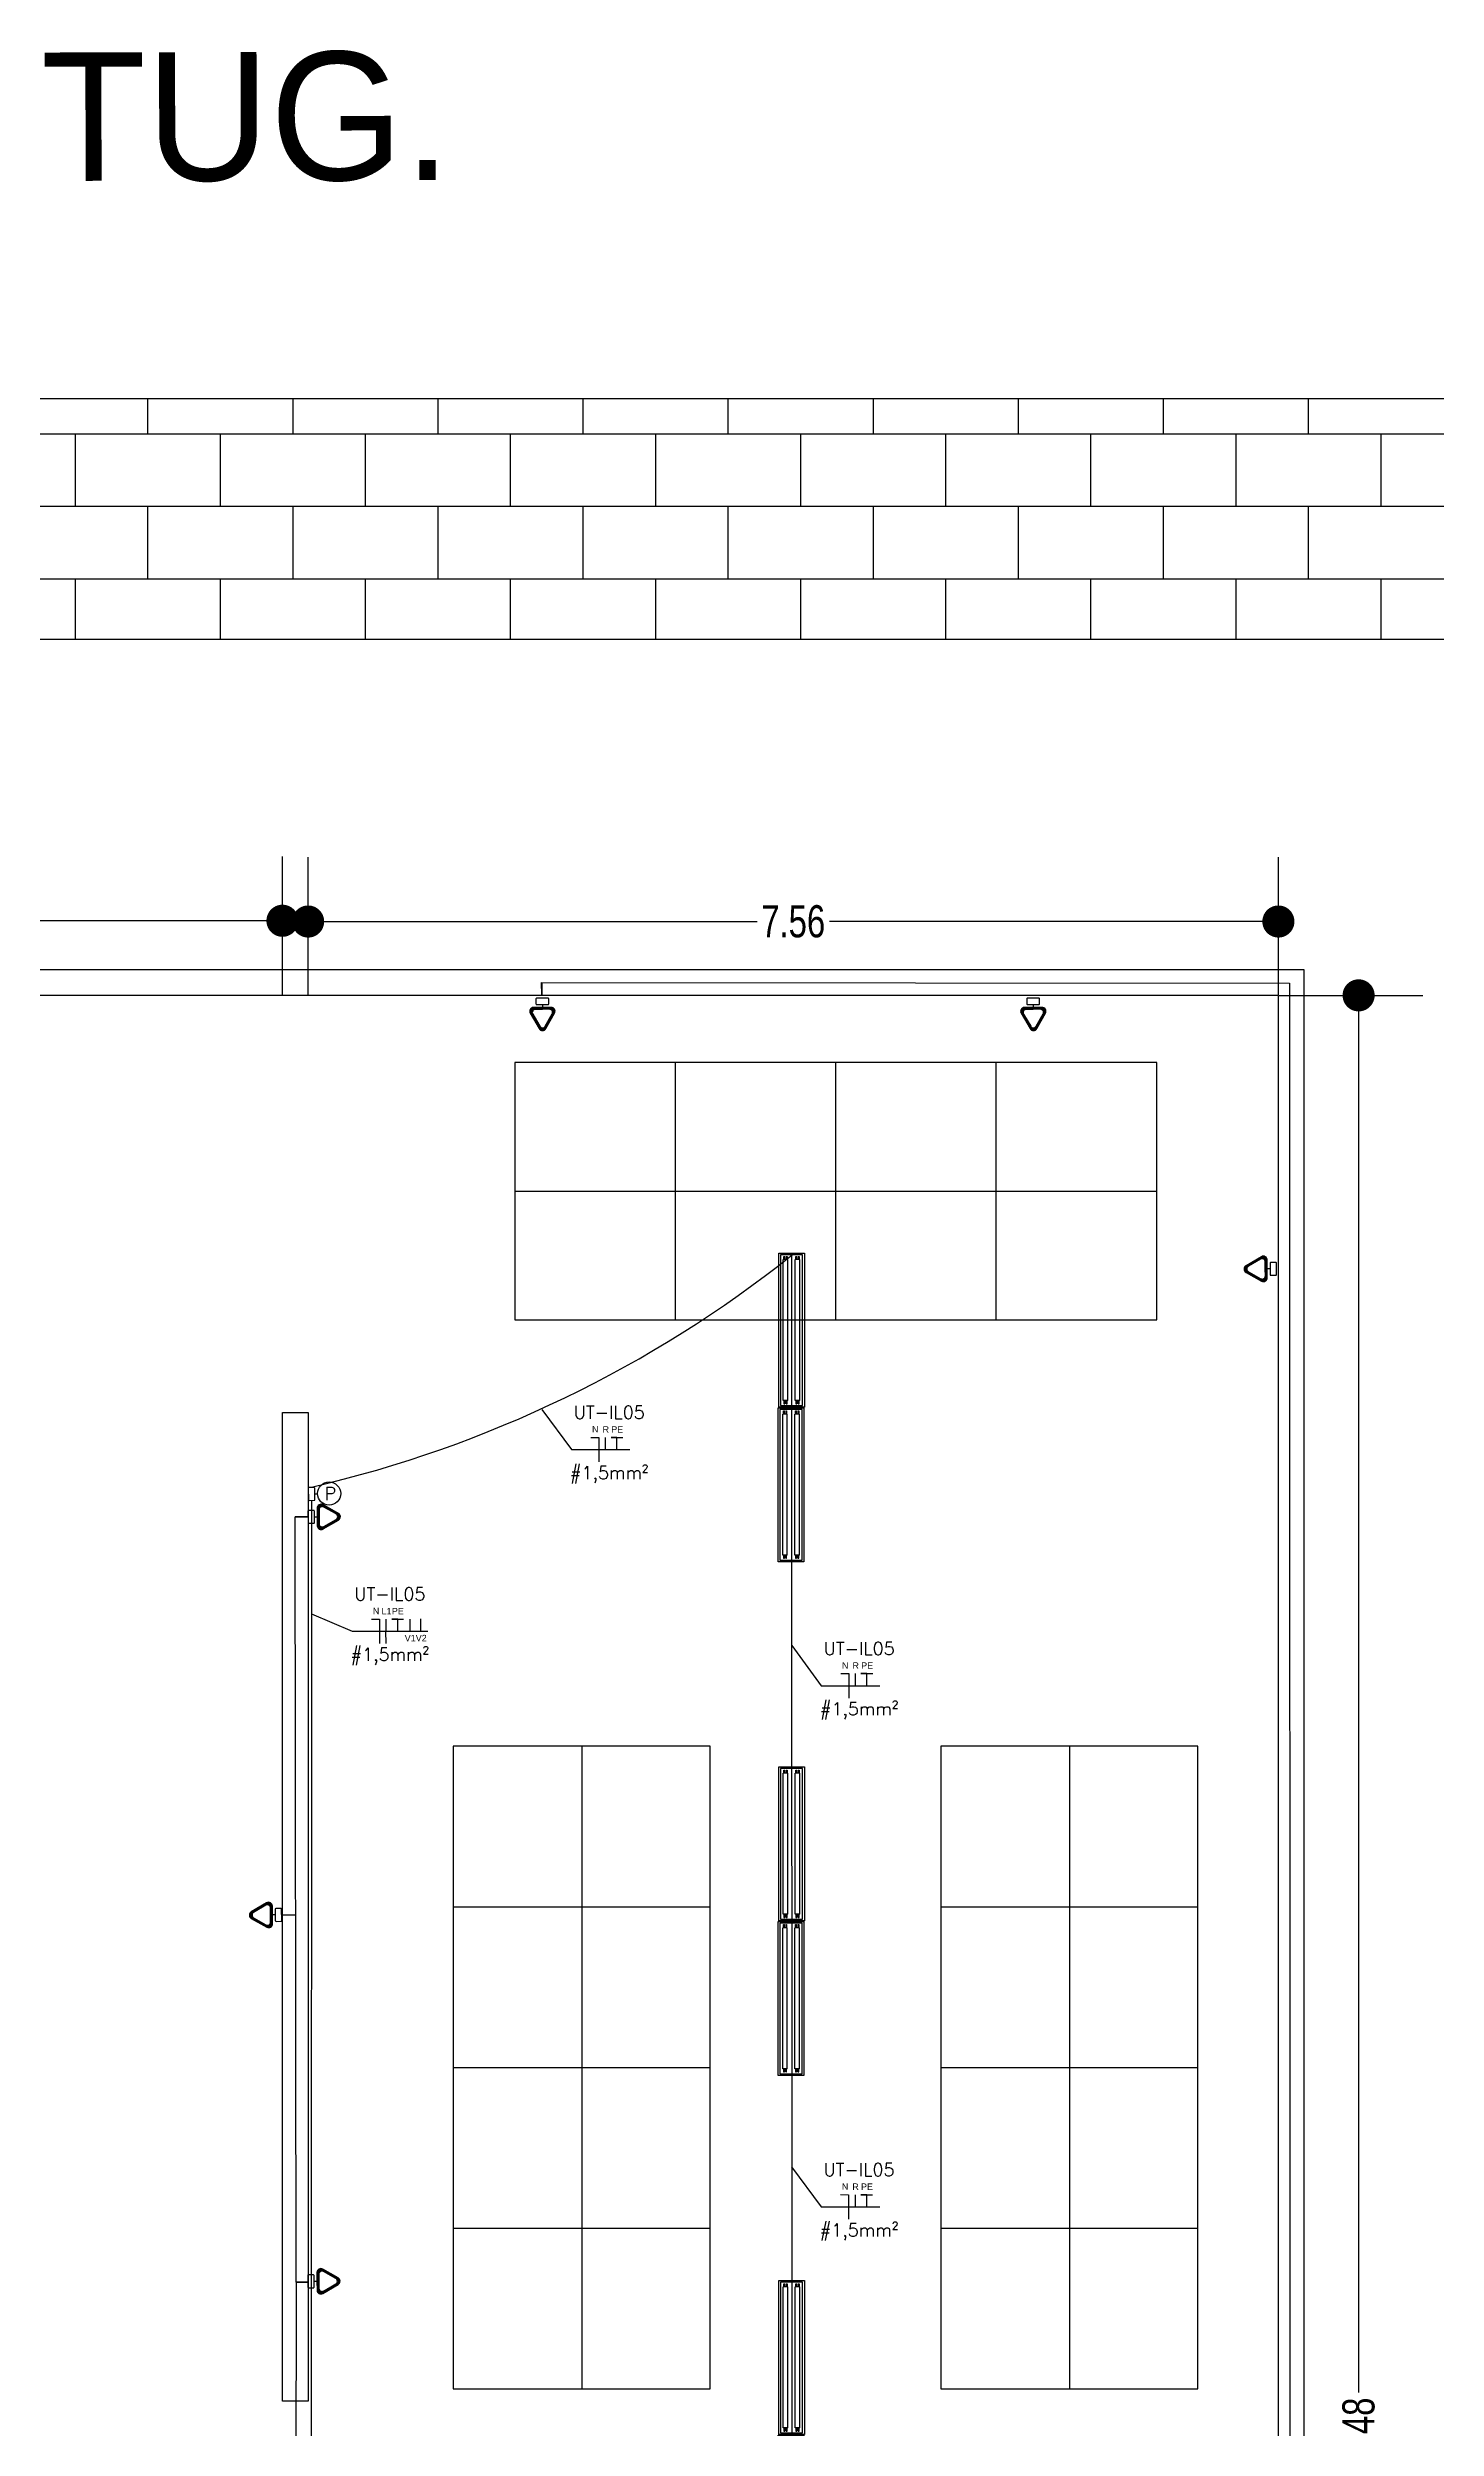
# Model space of a CAD drawing. Header units: metres. Extents: x 2442 to 5008, y 1070 to 2228.
# Drawn here: x 2510.18 to 2521, y 1110.81 to 1129.35 of the extents above; entities that cross this region are included whole.
import ezdxf
from ezdxf.enums import TextEntityAlignment as Align

# ---------------------------------------------------------------- set-up
doc = ezdxf.new("R2010")
doc.units = ezdxf.units.M
doc.linetypes.add('HIDDEN2', pattern=[0.1875, 0.125, -0.0625])
doc.layers.get('Defpoints').update_dxf_attribs({"color": 130})
for name, color, linetype in [('003', 1, 'Continuous'), ('ARQ_ELÉTRODUTOS', 2, 'Continuous'), ('ARQ_MOVEIS', 8, 'Continuous'), ('ARQ_PAREDES', 6, 'Continuous'), ('ARQ_TOMADAS', 30, 'Continuous'), ('FIACAO', 7, 'Continuous'), ('INDICACAO_BIT_FIACAO', 10, 'Continuous'), ('INDICACAO_CIRCUITO_FIA', 7, 'Continuous'), ('INTERRUPTORES RESIDENCIAL', 150, 'Continuous'), ('LINHA_DE_CHAMADA', 7, 'Continuous'), ('LUMINÁRIAS RESIDENCIAL', 150, 'Continuous'), ('muro', 50, 'Continuous'), ('QGBT', 7, 'Continuous'), ('TOMADAS 220V RESIDENCIAL', 130, 'Continuous')]:
    doc.layers.add(name, color=color, linetype=linetype)
doc.styles.add('ARIAL', font='arial.ttf')
doc.styles.add('LOGO 02', font='')
doc.styles.add('Luciene 01', font='swisscl.ttf')
doc.styles.add('ROMANS', font='ROMANS.SHX')
doc.styles.get('LOGO 02').set_extended_font_data('Bella Donna')
doc.dimstyles.new('LP 50', dxfattribs={"dimscale": 0.5, "dimtxt": 0.5, "dimasz": 0.5, "dimexe": 1, "dimexo": 0.01, "dimgap": 0.05, "dimtad": 0, "dimzin": 0, "dimdsep": 46, "dimtxsty": 'Luciene 01', "dimblk": 'DOT', "dimcen": 1, "dimclrd": 256, "dimclre": 256, "dimclrt": 256, "dimadec": 0, "dimazin": 0, "dimtfac": 1, "dimtofl": 0, "dimtmove": 0, "dimatfit": 3, "dimldrblk": 'DOT', "dimfxl": 1, "dimtolj": 1, "dimtzin": 0, "dimlwd": -1, "dimarcsym": 1})

# ---------------------------------------------------------------- blocks, each defined once
blk = doc.blocks.new('001')
at = {"layer": 'ARQ_MOVEIS'}
blk.add_lwpolyline([(2536.731, 1171.701), (2538.734, 1171.701), (2538.734, 1176.705), (2536.731, 1176.705)], close=True, dxfattribs=at)
for points in [[(2537.733, 1176.705), (2537.733, 1171.701)], [(2536.731, 1175.453), (2538.734, 1175.453)], [(2536.731, 1174.203), (2538.734, 1174.203)], [(2536.731, 1172.953), (2538.734, 1172.953)]]:
    blk.add_lwpolyline(points, dxfattribs=at)
blk = doc.blocks.new('_Dot')
at = {"color": 0, "linetype": 'ByBlock', "lineweight": -2}
blk.add_line((-0.5, 0), (-1, 0), dxfattribs=at)
at = {"color": 0, "linetype": 'ByBlock', "const_width": 0.5}
blk.add_lwpolyline([(-0.25, 0, 1), (0.25, 0, 1)], format="xyb", close=True, dxfattribs=at)
blk = doc.blocks.new('*D318')
at = {"lineweight": -2, "transparency": 16777216}
for p, q in [((2519.774, 1121.971), (2520.894, 1121.971)), ((2519.774, 1099.492), (2520.894, 1099.492))]:
    blk.add_line(p, q, dxfattribs=at)
at = {"transparency": 16777216}
for p, q in [((2520.394, 1121.721), (2520.394, 1111.092)), ((2520.394, 1099.742), (2520.394, 1110.371))]:
    blk.add_line(p, q, dxfattribs=at)
at = {"layer": 'Defpoints', "color": 0, "transparency": 16777216}
for p in [(2519.769, 1121.971), (2519.769, 1099.492), (2520.394, 1099.492)]:
    blk.add_point(p, dxfattribs=at)
at = {"transparency": 16777216, "xscale": 0.25, "yscale": 0.25, "zscale": 0.25}
for p, rotation in [((2520.394, 1121.971), 90), ((2520.394, 1099.492), 270)]:
    blk.add_blockref('_Dot', p, dxfattribs=dict(at, rotation=rotation))
at = {"transparency": 16777216, "insert": (2520.394, 1110.731), "char_height": 0.25, "attachment_point": 5, "rotation": 90, "style": 'Luciene 01'}
blk.add_mtext('\\A1;22.48', dxfattribs=at)
blk = doc.blocks.new('*D319')
at = {"lineweight": -2, "transparency": 16777216}
for p, q in [((2472.774, 1121.976), (2472.774, 1123.052)), ((2512.01, 1121.976), (2512.01, 1123.052))]:
    blk.add_line(p, q, dxfattribs=at)
at = {"transparency": 16777216}
for p, q in [((2473.024, 1122.552), (2492.03, 1122.552)), ((2511.76, 1122.552), (2492.754, 1122.552))]:
    blk.add_line(p, q, dxfattribs=at)
at = {"layer": 'Defpoints', "color": 0, "transparency": 16777216}
for p in [(2512.01, 1122.552), (2472.774, 1121.971), (2512.01, 1121.971)]:
    blk.add_point(p, dxfattribs=at)
at = {"transparency": 16777216, "xscale": 0.25, "yscale": 0.25, "zscale": 0.25, "rotation": 180}
blk.add_blockref('_Dot', (2472.774, 1122.552), dxfattribs=at)
at = {"transparency": 16777216, "xscale": 0.25, "yscale": 0.25, "zscale": 0.25}
blk.add_blockref('_Dot', (2512.01, 1122.552), dxfattribs=at)
at = {"transparency": 16777216, "insert": (2492.392, 1122.552), "char_height": 0.25, "attachment_point": 5, "style": 'Luciene 01'}
blk.add_mtext('\\A1;39.24', dxfattribs=at)
blk = doc.blocks.new('*D320')
at = {"lineweight": -2, "transparency": 16777216}
for p, q in [((2512.21, 1121.976), (2512.21, 1123.046)), ((2519.769, 1121.976), (2519.769, 1123.046))]:
    blk.add_line(p, q, dxfattribs=at)
at = {"transparency": 16777216}
for p, q in [((2512.46, 1122.546), (2515.707, 1122.546)), ((2519.519, 1122.546), (2516.271, 1122.546))]:
    blk.add_line(p, q, dxfattribs=at)
at = {"layer": 'Defpoints', "color": 0, "transparency": 16777216}
for p in [(2519.769, 1122.546), (2512.21, 1121.971), (2519.769, 1121.971)]:
    blk.add_point(p, dxfattribs=at)
at = {"transparency": 16777216, "xscale": 0.25, "yscale": 0.25, "zscale": 0.25, "rotation": 180}
blk.add_blockref('_Dot', (2512.21, 1122.546), dxfattribs=at)
at = {"transparency": 16777216, "xscale": 0.25, "yscale": 0.25, "zscale": 0.25}
blk.add_blockref('_Dot', (2519.769, 1122.546), dxfattribs=at)
at = {"transparency": 16777216, "insert": (2515.989, 1122.546), "char_height": 0.25, "attachment_point": 5, "style": 'Luciene 01'}
blk.add_mtext('\\A1;7.56', dxfattribs=at)
blk = doc.blocks.new('*U362', base_point=(827.839, 596.659))
at = {"ltscale": 0.035}
for p, q in [((827.252, 596.745), (827.252, 596.572)), ((828.426, 596.745), (827.252, 596.745)), ((827.264, 596.718), (827.289, 596.718)), ((827.264, 596.711), (827.264, 596.718)), ((827.264, 596.711), (827.289, 596.711)), ((827.264, 596.693), (827.264, 596.7)), ((827.289, 596.7), (827.264, 596.7)), ((827.289, 596.693), (827.264, 596.693)), ((827.264, 596.624), (827.289, 596.624)), ((827.264, 596.618), (827.264, 596.624)), ((827.264, 596.618), (827.289, 596.618)), ((827.264, 596.599), (827.264, 596.606)), ((827.289, 596.606), (827.264, 596.606)), ((828.387, 596.723), (827.289, 596.723)), ((827.289, 596.723), (827.289, 596.688)), ((828.387, 596.688), (827.289, 596.688)), ((828.387, 596.629), (827.289, 596.629)), ((827.289, 596.629), (827.289, 596.594)), ((828.387, 596.723), (828.387, 596.688)), ((828.412, 596.718), (828.387, 596.718)), ((828.412, 596.711), (828.387, 596.711)), ((828.387, 596.7), (828.412, 596.7)), ((828.387, 596.693), (828.412, 596.693)), ((828.387, 596.629), (828.387, 596.594)), ((828.412, 596.624), (828.387, 596.624)), ((828.412, 596.618), (828.387, 596.618)), ((828.387, 596.606), (828.412, 596.606)), ((828.412, 596.711), (828.412, 596.718)), ((828.412, 596.693), (828.412, 596.7)), ((828.412, 596.618), (828.412, 596.624)), ((828.412, 596.599), (828.412, 596.606)), ((828.426, 596.572), (828.426, 596.745)), ((827.252, 596.572), (828.426, 596.572)), ((827.289, 596.599), (827.264, 596.599)), ((828.387, 596.594), (827.289, 596.594)), ((828.387, 596.599), (828.412, 596.599))]:
    blk.add_line(p, q, dxfattribs=at)
blk.add_lwpolyline([(827.239, 596.759), (828.439, 596.759), (828.439, 596.559), (827.239, 596.559)], close=True)
blk = doc.blocks.new('*U363')
at = {"layer": 'LUMINÁRIAS RESIDENCIAL', "ltscale": 50}
blk.add_blockref('*U362', (0, 0), dxfattribs=at)
blk = doc.blocks.new('*U364')
at = {"color": 0, "linetype": 'ByBlock', "lineweight": -2, "transparency": 16777216}
for p in [(0, 0), (4, 0), (8, 0), (12, 0), (16, 0)]:
    blk.add_blockref('*U363', p, dxfattribs=at)
blk = doc.blocks.new('*U365', base_point=(827.839, 596.659))
at = {"ltscale": 0.035}
for p, q in [((827.252, 596.745), (827.252, 596.572)), ((828.426, 596.745), (827.252, 596.745)), ((827.264, 596.718), (827.289, 596.718)), ((827.264, 596.711), (827.264, 596.718)), ((827.264, 596.711), (827.289, 596.711)), ((827.264, 596.693), (827.264, 596.7)), ((827.289, 596.7), (827.264, 596.7)), ((827.289, 596.693), (827.264, 596.693)), ((827.264, 596.624), (827.289, 596.624)), ((827.264, 596.618), (827.264, 596.624)), ((827.264, 596.618), (827.289, 596.618)), ((827.264, 596.599), (827.264, 596.606)), ((827.289, 596.606), (827.264, 596.606)), ((828.387, 596.723), (827.289, 596.723)), ((827.289, 596.723), (827.289, 596.688)), ((828.387, 596.688), (827.289, 596.688)), ((828.387, 596.629), (827.289, 596.629)), ((827.289, 596.629), (827.289, 596.594)), ((828.387, 596.723), (828.387, 596.688)), ((828.412, 596.718), (828.387, 596.718)), ((828.412, 596.711), (828.387, 596.711)), ((828.387, 596.7), (828.412, 596.7)), ((828.387, 596.693), (828.412, 596.693)), ((828.387, 596.629), (828.387, 596.594)), ((828.412, 596.624), (828.387, 596.624)), ((828.412, 596.618), (828.387, 596.618)), ((828.387, 596.606), (828.412, 596.606)), ((828.412, 596.711), (828.412, 596.718)), ((828.412, 596.693), (828.412, 596.7)), ((828.412, 596.618), (828.412, 596.624)), ((828.412, 596.599), (828.412, 596.606)), ((828.426, 596.572), (828.426, 596.745)), ((827.252, 596.572), (828.426, 596.572)), ((827.289, 596.599), (827.264, 596.599)), ((828.387, 596.594), (827.289, 596.594)), ((828.387, 596.599), (828.412, 596.599))]:
    blk.add_line(p, q, dxfattribs=at)
blk.add_lwpolyline([(827.239, 596.759), (828.439, 596.759), (828.439, 596.559), (827.239, 596.559)], close=True)
blk = doc.blocks.new('*U366')
at = {"layer": 'LUMINÁRIAS RESIDENCIAL', "ltscale": 50}
blk.add_blockref('*U365', (0, 0), dxfattribs=at)
blk = doc.blocks.new('*U367')
at = {"color": 0, "linetype": 'ByBlock', "lineweight": -2, "transparency": 16777216}
for p in [(0, 0), (4, 0), (8, 0), (12, 0), (16, 0)]:
    blk.add_blockref('*U366', p, dxfattribs=at)
blk = doc.blocks.new('*U412', base_point=(1430, 202.333))
blk.add_line((1430, 202.333), (1430, 202.355))
blk.add_lwpolyline([(1429.956, 202.283), (1430.044, 202.283, 0.414214), (1430.05, 202.289), (1430.05, 202.327, 0.414214), (1430.044, 202.333), (1429.956, 202.333, 0.414214), (1429.95, 202.327), (1429.95, 202.289, 0.414214)], format="xyb", close=True)
blk.add_circle((1430, 202.445), 0.09)
blk = doc.blocks.new('A$C1135d751')
at = {"layer": 'INTERRUPTORES RESIDENCIAL'}
blk.add_blockref('*U412', (1.607, 0.067), dxfattribs=at)
blk = doc.blocks.new('A$C17c91457')
at = {"layer": 'QGBT', "rotation": 180}
blk.add_blockref('A$C1135d751', (4.707, -9.124), dxfattribs=at)
blk = doc.blocks.new('*U864', base_point=(1431.422, 204.482))
h = blk.add_hatch(color=256)
h.dxf.hatch_style = 1
h.paths.add_polyline_path([(1431.396, 204.669), (1431.327, 204.549, 0.575867), (1431.354, 204.504), (1431.422, 204.504), (1431.491, 204.504, 0.575867), (1431.517, 204.549), (1431.448, 204.669, 0.580323)])
h.paths.add_polyline_path([(1431.443, 204.651), (1431.498, 204.555, -0.575867), (1431.477, 204.519), (1431.422, 204.519), (1431.367, 204.519, -0.575867), (1431.346, 204.555), (1431.401, 204.651, -0.580323)], flags=16)
for p, q in [((1431.396, 204.669), (1431.327, 204.549)), ((1431.401, 204.651), (1431.346, 204.555)), ((1431.354, 204.504), (1431.422, 204.504)), ((1431.367, 204.519), (1431.422, 204.519)), ((1431.422, 204.519), (1431.477, 204.519)), ((1431.422, 204.504), (1431.491, 204.504)), ((1431.422, 204.482), (1431.422, 204.504)), ((1431.498, 204.555), (1431.443, 204.651)), ((1431.517, 204.549), (1431.448, 204.669))]:
    blk.add_line(p, q)
blk.add_lwpolyline([(1431.378, 204.432), (1431.466, 204.432, 0.414214), (1431.472, 204.438), (1431.472, 204.476, 0.414214), (1431.466, 204.482), (1431.378, 204.482, 0.414214), (1431.372, 204.476), (1431.372, 204.438, 0.414214)], format="xyb", close=True)
for centre, radius, start, end in [((1431.422, 204.654), 0.0301, 29.7449, 150.2551), ((1431.354, 204.534), 0.0301, 150.2551, 270), ((1431.367, 204.543), 0.0241, 150.2551, 270), ((1431.422, 204.639), 0.0241, 29.7449, 150.2551), ((1431.477, 204.543), 0.0241, 270, 29.7449), ((1431.491, 204.534), 0.0301, 270, 29.7449)]:
    blk.add_arc(centre, radius, start, end)
blk = doc.blocks.new('*U991', base_point=(1431.422, 204.482))
h = blk.add_hatch(color=256)
h.dxf.hatch_style = 1
h.paths.add_polyline_path([(1431.396, 204.669), (1431.327, 204.549, 0.575867), (1431.354, 204.504), (1431.422, 204.504), (1431.491, 204.504, 0.575867), (1431.517, 204.549), (1431.448, 204.669, 0.580323)])
h.paths.add_polyline_path([(1431.443, 204.651), (1431.498, 204.555, -0.575867), (1431.477, 204.519), (1431.422, 204.519), (1431.367, 204.519, -0.575867), (1431.346, 204.555), (1431.401, 204.651, -0.580323)], flags=16)
for p, q in [((1431.396, 204.669), (1431.327, 204.549)), ((1431.401, 204.651), (1431.346, 204.555)), ((1431.354, 204.504), (1431.422, 204.504)), ((1431.367, 204.519), (1431.422, 204.519)), ((1431.422, 204.519), (1431.477, 204.519)), ((1431.422, 204.504), (1431.491, 204.504)), ((1431.422, 204.482), (1431.422, 204.504)), ((1431.498, 204.555), (1431.443, 204.651)), ((1431.517, 204.549), (1431.448, 204.669))]:
    blk.add_line(p, q)
blk.add_lwpolyline([(1431.378, 204.432), (1431.466, 204.432, 0.414214), (1431.472, 204.438), (1431.472, 204.476, 0.414214), (1431.466, 204.482), (1431.378, 204.482, 0.414214), (1431.372, 204.476), (1431.372, 204.438, 0.414214)], format="xyb", close=True)
for centre, radius, start, end in [((1431.422, 204.654), 0.0301, 29.7449, 150.2551), ((1431.354, 204.534), 0.0301, 150.2551, 270), ((1431.367, 204.543), 0.0241, 150.2551, 270), ((1431.422, 204.639), 0.0241, 29.7449, 150.2551), ((1431.477, 204.543), 0.0241, 270, 29.7449), ((1431.491, 204.534), 0.0301, 270, 29.7449)]:
    blk.add_arc(centre, radius, start, end)
blk = doc.blocks.new('*U993', base_point=(1431.422, 204.482))
h = blk.add_hatch(color=256)
h.dxf.hatch_style = 1
h.paths.add_polyline_path([(1431.396, 204.669), (1431.327, 204.549, 0.575867), (1431.354, 204.504), (1431.422, 204.504), (1431.491, 204.504, 0.575867), (1431.517, 204.549), (1431.448, 204.669, 0.580323)])
h.paths.add_polyline_path([(1431.443, 204.651), (1431.498, 204.555, -0.575867), (1431.477, 204.519), (1431.422, 204.519), (1431.367, 204.519, -0.575867), (1431.346, 204.555), (1431.401, 204.651, -0.580323)], flags=16)
for p, q in [((1431.396, 204.669), (1431.327, 204.549)), ((1431.401, 204.651), (1431.346, 204.555)), ((1431.354, 204.504), (1431.422, 204.504)), ((1431.367, 204.519), (1431.422, 204.519)), ((1431.422, 204.519), (1431.477, 204.519)), ((1431.422, 204.504), (1431.491, 204.504)), ((1431.422, 204.482), (1431.422, 204.504)), ((1431.498, 204.555), (1431.443, 204.651)), ((1431.517, 204.549), (1431.448, 204.669))]:
    blk.add_line(p, q)
blk.add_lwpolyline([(1431.378, 204.432), (1431.466, 204.432, 0.414214), (1431.472, 204.438), (1431.472, 204.476, 0.414214), (1431.466, 204.482), (1431.378, 204.482, 0.414214), (1431.372, 204.476), (1431.372, 204.438, 0.414214)], format="xyb", close=True)
for centre, radius, start, end in [((1431.422, 204.654), 0.0301, 29.7449, 150.2551), ((1431.354, 204.534), 0.0301, 150.2551, 270), ((1431.367, 204.543), 0.0241, 150.2551, 270), ((1431.422, 204.639), 0.0241, 29.7449, 150.2551), ((1431.477, 204.543), 0.0241, 270, 29.7449), ((1431.491, 204.534), 0.0301, 270, 29.7449)]:
    blk.add_arc(centre, radius, start, end)
blk = doc.blocks.new('*U995', base_point=(1431.422, 204.482))
h = blk.add_hatch(color=256)
h.dxf.hatch_style = 1
h.paths.add_polyline_path([(1431.396, 204.669), (1431.327, 204.549, 0.575867), (1431.354, 204.504), (1431.422, 204.504), (1431.491, 204.504, 0.575867), (1431.517, 204.549), (1431.448, 204.669, 0.580323)])
h.paths.add_polyline_path([(1431.443, 204.651), (1431.498, 204.555, -0.575867), (1431.477, 204.519), (1431.422, 204.519), (1431.367, 204.519, -0.575867), (1431.346, 204.555), (1431.401, 204.651, -0.580323)], flags=16)
for p, q in [((1431.396, 204.669), (1431.327, 204.549)), ((1431.401, 204.651), (1431.346, 204.555)), ((1431.354, 204.504), (1431.422, 204.504)), ((1431.367, 204.519), (1431.422, 204.519)), ((1431.422, 204.519), (1431.477, 204.519)), ((1431.422, 204.504), (1431.491, 204.504)), ((1431.422, 204.482), (1431.422, 204.504)), ((1431.498, 204.555), (1431.443, 204.651)), ((1431.517, 204.549), (1431.448, 204.669))]:
    blk.add_line(p, q)
blk.add_lwpolyline([(1431.378, 204.432), (1431.466, 204.432, 0.414214), (1431.472, 204.438), (1431.472, 204.476, 0.414214), (1431.466, 204.482), (1431.378, 204.482, 0.414214), (1431.372, 204.476), (1431.372, 204.438, 0.414214)], format="xyb", close=True)
for centre, radius, start, end in [((1431.422, 204.654), 0.0301, 29.7449, 150.2551), ((1431.354, 204.534), 0.0301, 150.2551, 270), ((1431.367, 204.543), 0.0241, 150.2551, 270), ((1431.422, 204.639), 0.0241, 29.7449, 150.2551), ((1431.477, 204.543), 0.0241, 270, 29.7449), ((1431.491, 204.534), 0.0301, 270, 29.7449)]:
    blk.add_arc(centre, radius, start, end)
blk = doc.blocks.new('*U1003', base_point=(1431.422, 204.482))
h = blk.add_hatch(color=256)
h.dxf.hatch_style = 1
h.paths.add_polyline_path([(1431.396, 204.669), (1431.327, 204.549, 0.575867), (1431.354, 204.504), (1431.422, 204.504), (1431.491, 204.504, 0.575867), (1431.517, 204.549), (1431.448, 204.669, 0.580323)])
h.paths.add_polyline_path([(1431.443, 204.651), (1431.498, 204.555, -0.575867), (1431.477, 204.519), (1431.422, 204.519), (1431.367, 204.519, -0.575867), (1431.346, 204.555), (1431.401, 204.651, -0.580323)], flags=16)
for p, q in [((1431.396, 204.669), (1431.327, 204.549)), ((1431.401, 204.651), (1431.346, 204.555)), ((1431.354, 204.504), (1431.422, 204.504)), ((1431.367, 204.519), (1431.422, 204.519)), ((1431.422, 204.519), (1431.477, 204.519)), ((1431.422, 204.504), (1431.491, 204.504)), ((1431.422, 204.482), (1431.422, 204.504)), ((1431.498, 204.555), (1431.443, 204.651)), ((1431.517, 204.549), (1431.448, 204.669))]:
    blk.add_line(p, q)
blk.add_lwpolyline([(1431.378, 204.432), (1431.466, 204.432, 0.414214), (1431.472, 204.438), (1431.472, 204.476, 0.414214), (1431.466, 204.482), (1431.378, 204.482, 0.414214), (1431.372, 204.476), (1431.372, 204.438, 0.414214)], format="xyb", close=True)
for centre, radius, start, end in [((1431.422, 204.654), 0.0301, 29.7449, 150.2551), ((1431.354, 204.534), 0.0301, 150.2551, 270), ((1431.367, 204.543), 0.0241, 150.2551, 270), ((1431.422, 204.639), 0.0241, 29.7449, 150.2551), ((1431.477, 204.543), 0.0241, 270, 29.7449), ((1431.491, 204.534), 0.0301, 270, 29.7449)]:
    blk.add_arc(centre, radius, start, end)
blk = doc.blocks.new('*U1005', base_point=(1431.422, 204.482))
h = blk.add_hatch(color=256)
h.dxf.hatch_style = 1
h.paths.add_polyline_path([(1431.396, 204.669), (1431.327, 204.549, 0.575867), (1431.354, 204.504), (1431.422, 204.504), (1431.491, 204.504, 0.575867), (1431.517, 204.549), (1431.448, 204.669, 0.580323)])
h.paths.add_polyline_path([(1431.443, 204.651), (1431.498, 204.555, -0.575867), (1431.477, 204.519), (1431.422, 204.519), (1431.367, 204.519, -0.575867), (1431.346, 204.555), (1431.401, 204.651, -0.580323)], flags=16)
for p, q in [((1431.396, 204.669), (1431.327, 204.549)), ((1431.401, 204.651), (1431.346, 204.555)), ((1431.354, 204.504), (1431.422, 204.504)), ((1431.367, 204.519), (1431.422, 204.519)), ((1431.422, 204.519), (1431.477, 204.519)), ((1431.422, 204.504), (1431.491, 204.504)), ((1431.422, 204.482), (1431.422, 204.504)), ((1431.498, 204.555), (1431.443, 204.651)), ((1431.517, 204.549), (1431.448, 204.669))]:
    blk.add_line(p, q)
blk.add_lwpolyline([(1431.378, 204.432), (1431.466, 204.432, 0.414214), (1431.472, 204.438), (1431.472, 204.476, 0.414214), (1431.466, 204.482), (1431.378, 204.482, 0.414214), (1431.372, 204.476), (1431.372, 204.438, 0.414214)], format="xyb", close=True)
for centre, radius, start, end in [((1431.422, 204.654), 0.0301, 29.7449, 150.2551), ((1431.354, 204.534), 0.0301, 150.2551, 270), ((1431.367, 204.543), 0.0241, 150.2551, 270), ((1431.422, 204.639), 0.0241, 29.7449, 150.2551), ((1431.477, 204.543), 0.0241, 270, 29.7449), ((1431.491, 204.534), 0.0301, 270, 29.7449)]:
    blk.add_arc(centre, radius, start, end)

msp = doc.modelspace()

# ---------------------------------------------------------------- hatches: boundary and pattern name
at = {"layer": 'muro', "true_color": 0xf1eb1f}
h = msp.add_hatch(dxfattribs=at)
h.set_pattern_fill('BRICK', color=2, scale=0.089, style=0)
h.paths.add_polyline_path([(2463.228, 1126.62), (2524.663, 1126.62), (2524.663, 1088.129), (2463.228, 1088.129)])
h.paths.add_polyline_path([(2464.728, 1124.746), (2522.788, 1124.746), (2522.788, 1089.628), (2464.728, 1089.628)], flags=16)

# ---------------------------------------------------------------- linework, layer by layer
at = {"layer": 'ARQ_ELÉTRODUTOS'}
msp.add_line((2515.977, 1119.963), (2515.98, 1102.878), dxfattribs=at)
at = {"layer": 'ARQ_ELÉTRODUTOS', "lineweight": -3}
msp.add_line((2512.235, 1118.035), (2512.23, 1103.743), dxfattribs=at)
msp.add_arc((2510.099, 1127.354), 9.457, 283.0651, 308.4637, dxfattribs=at)
at = {"layer": 'ARQ_PAREDES'}
for points in [[(2499.983, 1091.619), (2519.969, 1091.619), (2519.969, 1122.171), (2466.478, 1122.171), (2466.478, 1118.655)], [(2515.787, 1121.971), (2472.774, 1121.971)], [(2519.769, 1099.492), (2519.769, 1121.971), (2515.787, 1121.971)], [(2512.01, 1111.023), (2512.01, 1118.723), (2512.21, 1118.723), (2512.21, 1111.023), (2512.01, 1111.023)]]:
    msp.add_lwpolyline(points, dxfattribs=at)
at = {"layer": 'ARQ_TOMADAS', "lineweight": -3}
for p, q in [((2514.031, 1121.975), (2514.028, 1122.071)), ((2514.028, 1122.071), (2519.855, 1122.067)), ((2514.031, 1122.072), (2514.031, 1121.975)), ((2519.855, 1122.067), (2519.86, 1099.382)), ((2512.117, 1111.95), (2512.11, 1117.909)), ((2512.11, 1117.909), (2512.211, 1117.909)), ((2512.211, 1117.909), (2512.11, 1117.909)), ((2512.002, 1114.811), (2512.115, 1114.811)), ((2512.102, 1105.931), (2512.12, 1111.949)), ((2512.202, 1111.95), (2512.117, 1111.95)), ((2512.12, 1111.949), (2512.202, 1111.95))]:
    msp.add_line(p, q, dxfattribs=at)
at = {"layer": 'FIACAO', "color": 4, "lineweight": -3}
for p, q in [((2514.412, 1118.529), (2514.475, 1118.529)), ((2514.475, 1118.529), (2514.475, 1118.338)), ((2512.703, 1117.114), (2512.767, 1117.114)), ((2512.767, 1117.114), (2512.766, 1116.924)), ((2516.359, 1116.69), (2516.422, 1116.69)), ((2516.422, 1116.69), (2516.422, 1116.499)), ((2516.358, 1112.632), (2516.421, 1112.631)), ((2516.421, 1112.631), (2516.421, 1112.441))]:
    msp.add_line(p, q, dxfattribs=at)
at = {"layer": 'FIACAO', "lineweight": -3}
for p, q in [((2514.525, 1118.529), (2514.525, 1118.434)), ((2514.616, 1118.528), (2514.571, 1118.528)), ((2512.816, 1117.114), (2512.816, 1117.019)), ((2512.817, 1116.924), (2512.816, 1117.019)), ((2512.908, 1117.113), (2512.862, 1117.113)), ((2513.004, 1117.018), (2513.004, 1117.114)), ((2513.087, 1117.019), (2513.087, 1117.115)), ((2516.472, 1116.689), (2516.472, 1116.595)), ((2516.563, 1116.689), (2516.517, 1116.689)), ((2516.471, 1112.631), (2516.471, 1112.536)), ((2516.563, 1112.631), (2516.517, 1112.631))]:
    msp.add_line(p, q, dxfattribs=at)
at = {"layer": 'FIACAO', "color": 3, "lineweight": -3}
for p, q in [((2514.571, 1118.528), (2514.662, 1118.528)), ((2514.616, 1118.433), (2514.616, 1118.528)), ((2512.862, 1117.113), (2512.953, 1117.113)), ((2512.908, 1117.018), (2512.908, 1117.113)), ((2516.517, 1116.689), (2516.609, 1116.689)), ((2516.563, 1116.594), (2516.563, 1116.689)), ((2516.517, 1112.631), (2516.608, 1112.631)), ((2516.562, 1112.536), (2516.563, 1112.631))]:
    msp.add_line(p, q, dxfattribs=at)
at = {"layer": 'LINHA_DE_CHAMADA'}
for points in [[(2514.031, 1118.746), (2514.261, 1118.434), (2514.717, 1118.434)], [(2512.235, 1117.155), (2512.553, 1117.019), (2513.142, 1117.019)], [(2515.978, 1116.907), (2516.208, 1116.595), (2516.664, 1116.595)], [(2515.977, 1112.849), (2516.207, 1112.537), (2516.664, 1112.537)]]:
    msp.add_lwpolyline(points, dxfattribs=at)
at = {"layer": 'muro'}
for points in [[(2463.228, 1126.62), (2524.663, 1126.62), (2524.663, 1088.129), (2463.228, 1088.129)], [(2464.728, 1124.746), (2522.788, 1124.746), (2522.788, 1089.628), (2464.728, 1089.628)]]:
    msp.add_lwpolyline(points, close=True, dxfattribs=at)

# ---------------------------------------------------------------- block references
at = {"rotation": 270.0000000000218}
for name, p in [('*U364', (2515.976, 1119.363)), ('*U367', (2515.973, 1118.16))]:
    msp.add_blockref(name, p, dxfattribs=at)
at = {"layer": '003', "rotation": 90}
msp.add_blockref('001', (3690.524, -1417.286), dxfattribs=at)
at = {"layer": '003'}
for p in [(-23.392, -60.581), (-19.592, -60.581)]:
    msp.add_blockref('001', p, dxfattribs=at)
at = {"layer": 'QGBT', "rotation": 91.13511131919161}
msp.add_blockref('A$C17c91457', (2503.134, 1114.808), dxfattribs=at)
at = {"layer": 'TOMADAS 220V RESIDENCIAL'}
for name, p, rotation in [('*U993', (2514.035, 1121.899), 180.4210655581034), ('*U995', (2517.859, 1121.899), 180.4210655581034), ('*U991', (2519.704, 1119.841), 90.36000222669487), ('*U1003', (2512.259, 1117.91), 270.4210655581034), ('*U864', (2511.954, 1114.81), 90.36000222669487), ('*U1005', (2512.257, 1111.957), 270.4210655581034)]:
    msp.add_blockref(name, p, dxfattribs=dict(at, rotation=rotation))

# ---------------------------------------------------------------- texts
at = {"layer": 'ARQ_TOMADAS', "color": 1, "linetype": 'HIDDEN2', "lineweight": -3, "style": 'LOGO 02'}
msp.add_text('Não foi especificada a potência e qual circuito pertence a cada tomada: TUE e TUG. ', height=1, rotation=0.1464, dxfattribs=at).set_placement((2463.226, 1128.193))
at = {"layer": 'INDICACAO_BIT_FIACAO', "style": 'ROMANS'}
for p in [(2514.556, 1118.304), (2512.847, 1116.889), (2516.503, 1116.465), (2516.502, 1112.407)]:
    msp.add_text('#1,5mm²', height=0.1, dxfattribs=at).set_placement(p, align=Align.TOP_CENTER)
at = {"layer": 'INDICACAO_CIRCUITO_FIA', "style": 'ROMANS'}
for p in [(2514.556, 1118.674), (2512.847, 1117.259), (2516.503, 1116.835), (2516.502, 1112.777)]:
    msp.add_text('UT-IL05', height=0.1, dxfattribs=at).set_placement(p, align=Align.CENTER)
at = {"layer": 'INDICACAO_CIRCUITO_FIA', "color": 4, "ltscale": 0.5, "style": 'ARIAL'}
for p in [(2514.447, 1118.567), (2512.739, 1117.152), (2516.394, 1116.728), (2516.393, 1112.67)]:
    msp.add_text('N', height=0.05, dxfattribs=at).set_placement(p, align=Align.CENTER)
at = {"layer": 'INDICACAO_CIRCUITO_FIA', "color": 0, "ltscale": 0.5, "style": 'ARIAL'}
for s, p in [('R', (2514.529, 1118.566)), ('L1', (2512.821, 1117.151)), ('V1', (2513.005, 1116.94)), ('V2', (2513.091, 1116.941)), ('R', (2516.476, 1116.727)), ('R', (2516.475, 1112.669))]:
    msp.add_text(s, height=0.05, dxfattribs=at).set_placement(p, align=Align.CENTER)
at = {"layer": 'INDICACAO_CIRCUITO_FIA', "color": 3, "ltscale": 0.5, "style": 'ARIAL'}
for p in [(2514.618, 1118.566), (2512.909, 1117.151), (2516.565, 1116.727), (2516.564, 1112.669)]:
    msp.add_text('PE', height=0.05, dxfattribs=at).set_placement(p, align=Align.CENTER)
at = {"layer": 'INDICACAO_CIRCUITO_FIA', "color": 150, "style": 'ROMANS'}
msp.add_text('P', height=0.1, dxfattribs=at).set_placement((2512.383, 1118.041), align=Align.CENTER)

# ---------------------------------------------------------------- dimensions: what is measured, and where the dimension line sits
for base, p1, p2, picture, middle in [((2512.01, 1122.552), (2472.774, 1121.971), (2512.01, 1121.971), '*D319', (2492.392, 1122.552)), ((2519.769, 1122.546), (2512.21, 1121.971), (2519.769, 1121.971), '*D320', (2515.989, 1122.546))]:
    dim = msp.add_linear_dim(base=base, p1=p1, p2=p2, dimstyle='LP 50')
    dim.commit()
    dim.dimension.update_dxf_attribs({"geometry": picture, "text_midpoint": middle})
dim = msp.add_linear_dim(base=(2520.394, 1099.492), p1=(2519.769, 1121.971), p2=(2519.769, 1099.492), angle=90, dimstyle='LP 50')
dim.commit()
dim.dimension.update_dxf_attribs({"geometry": '*D318', "text_midpoint": (2520.394, 1110.731)})

doc.saveas('drawing.dxf')
